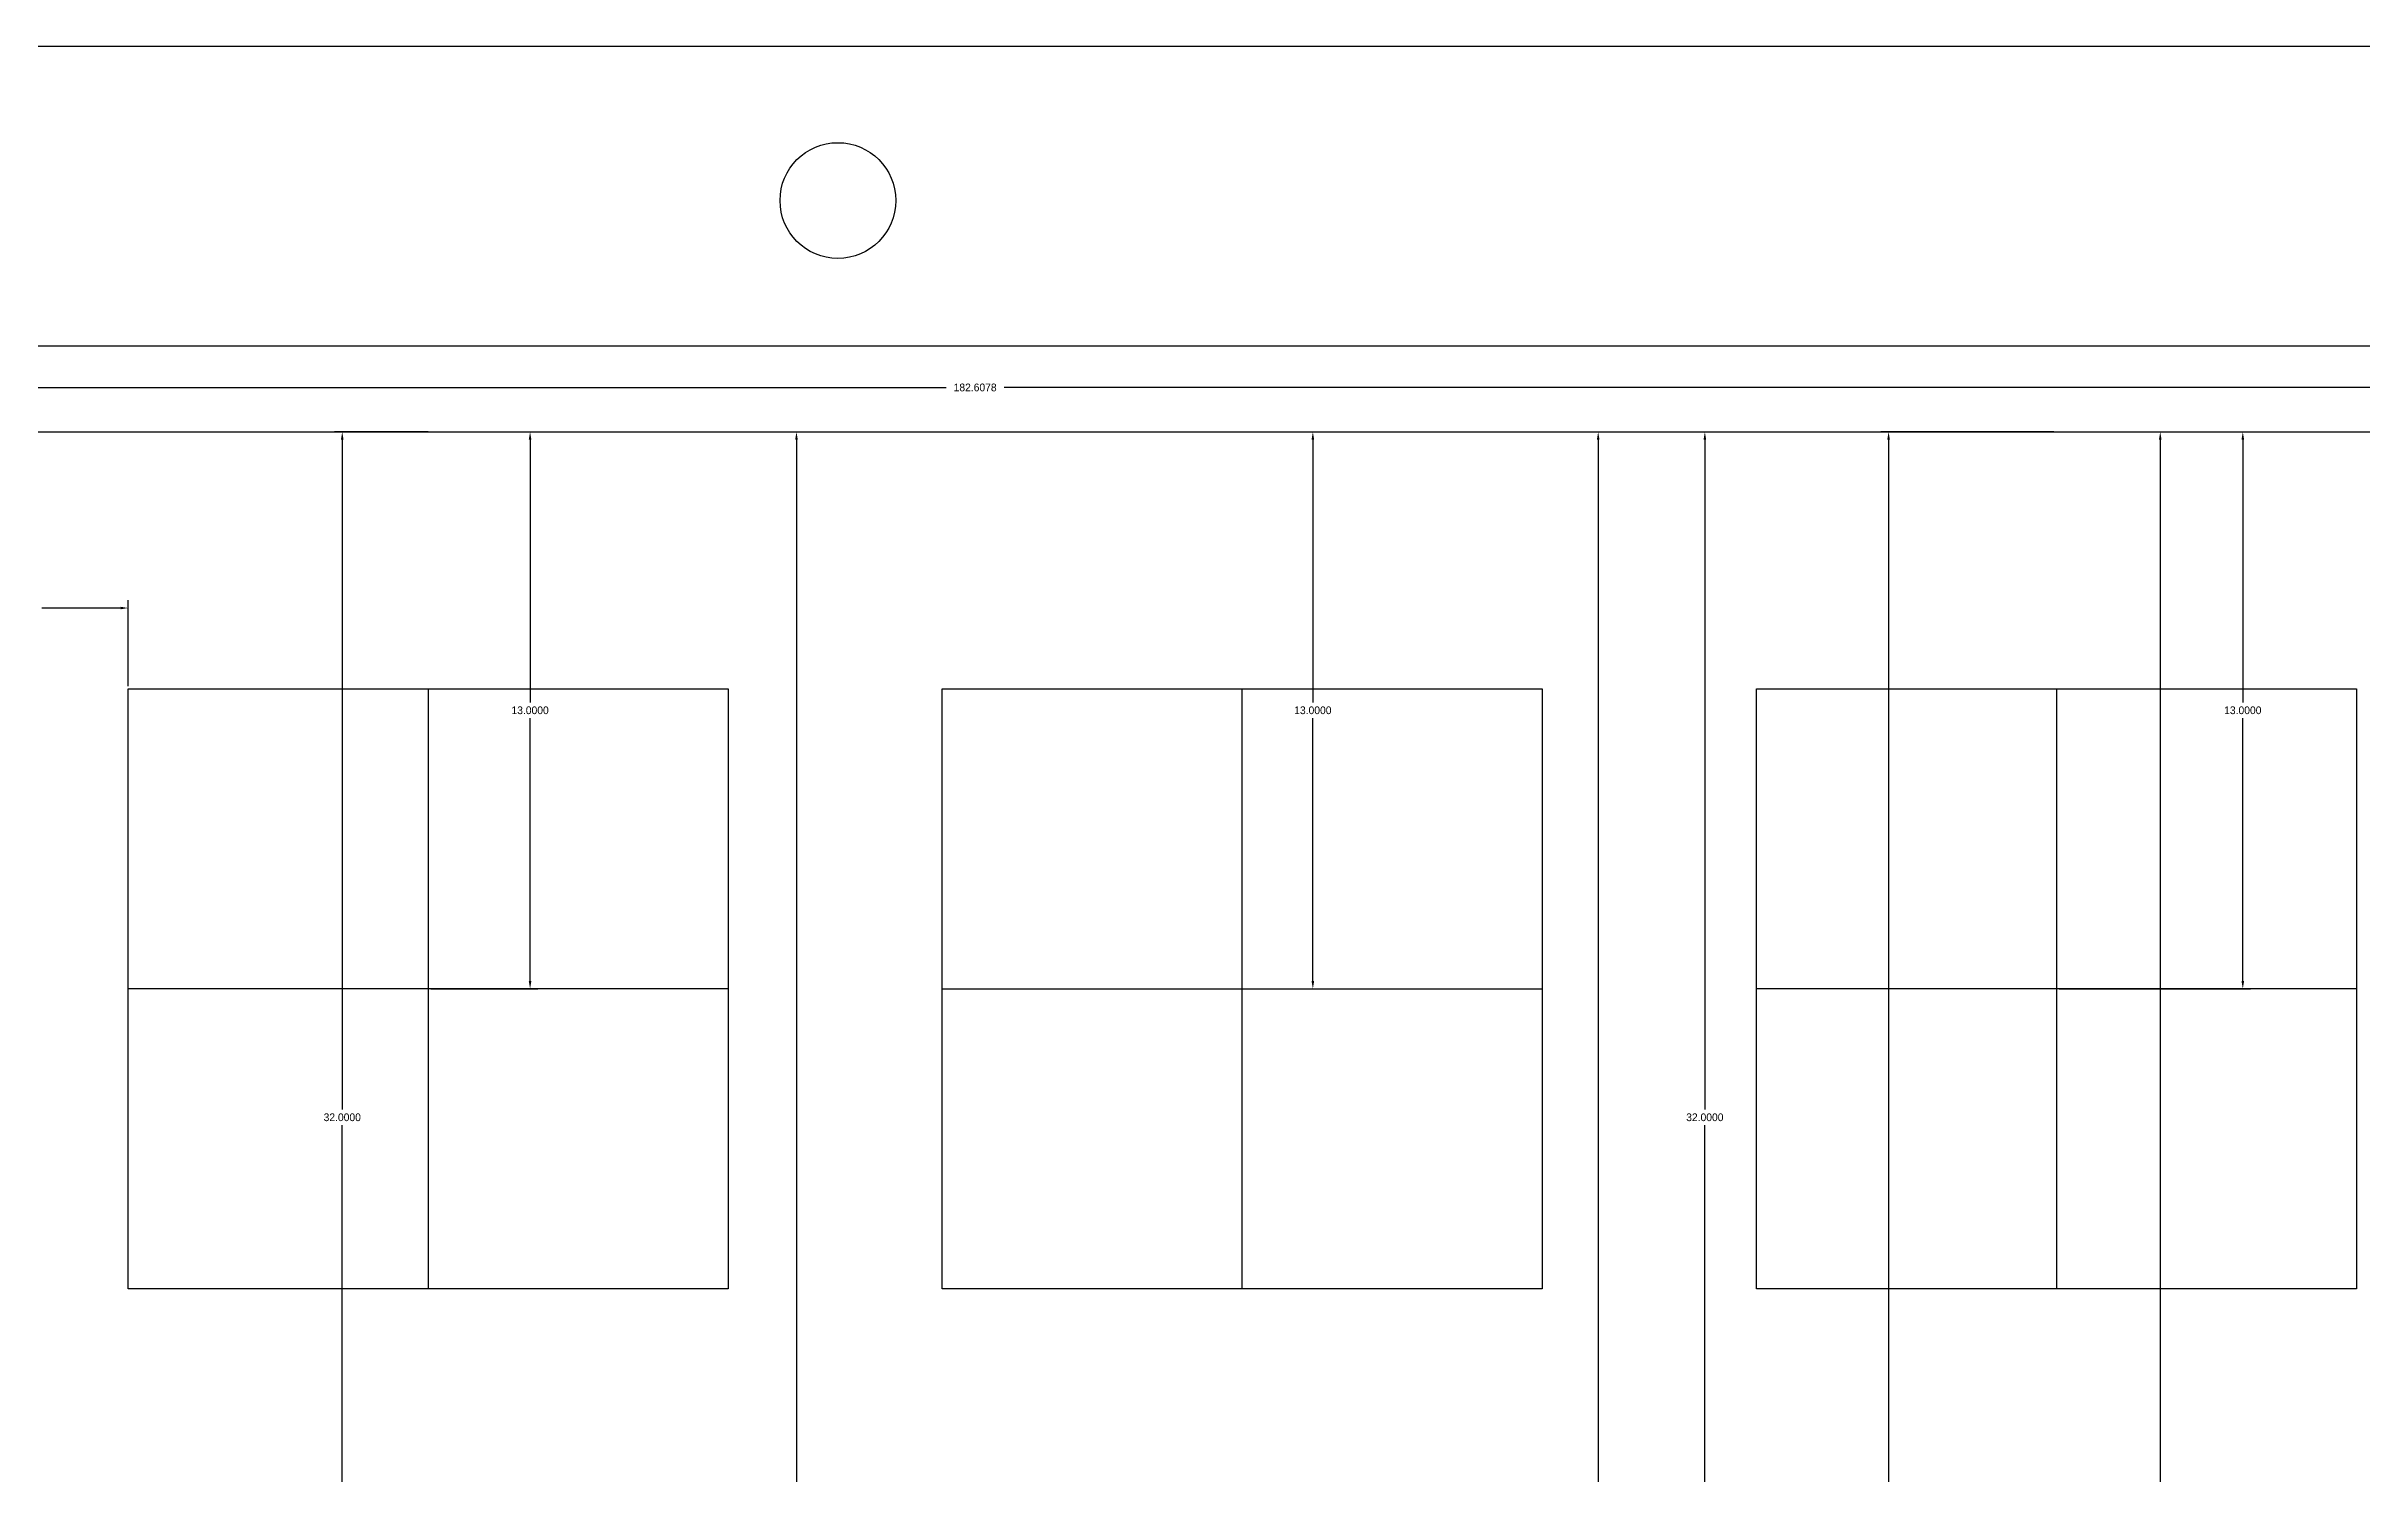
# Model space of a CAD drawing. Header units: millimetres. Extents: x 188 to 1083, y -51 to 254.
# Drawn here: x 268.2 to 322.2, y 35.8 to 69.1 of the extents above; entities that cross this region are included whole.
import ezdxf

# ---------------------------------------------------------------- set-up
doc = ezdxf.new("R2010")
doc.units = ezdxf.units.MM
doc.layers.add('Layer_1', color=7, linetype='CONTINUOUS')
doc.dimstyles.new('ISO-25', dxfattribs={"dimtxt": 2.5, "dimasz": 2.5, "dimexe": 1.25, "dimexo": 0.625, "dimtad": 1, "dimdsep": 46, "dimtxsty": 'Standard', "dimcen": 2.5, "dimadec": 0, "dimazin": 0, "dimtfac": 1, "dimtmove": 0, "dimatfit": 3, "dimfxl": 1, "dimarcsym": 0})

# ---------------------------------------------------------------- blocks, each defined once
blk = doc.blocks.new('*D203')
at = {"layer": 'Layer_1', "color": 0, "linetype": 'ByBlock', "lineweight": -2}
for p, q in [((265.116, 54.139), (265.116, 56.145)), ((265.296, 55.965), (267.136, 55.965)), ((269.936, 55.965), (268.096, 55.965)), ((270.116, 54.139), (270.116, 56.145))]:
    blk.add_line(p, q, dxfattribs=at)
at = {"layer": 'Layer_1', "color": 0}
for points in [[(265.296, 55.995), (265.296, 55.935), (265.116, 55.965)], [(269.936, 55.935), (269.936, 55.995), (270.116, 55.965)]]:
    blk.add_solid(points, dxfattribs=at)
at = {"layer": 'Layer_1', "color": 0, "linetype": 'ByBlock', "insert": (267.616, 55.965), "char_height": 0.18, "attachment_point": 5}
blk.add_mtext('\\A1;5.0000', dxfattribs=at)
blk = doc.blocks.new('*D243')
at = {"layer": 'Layer_1', "color": 0, "linetype": 'ByBlock', "lineweight": -2}
for p, q in [((198.577, 60.139), (198.577, 61.293)), ((198.757, 61.113), (289.206, 61.113)), ((381.005, 61.113), (290.556, 61.113)), ((381.185, 60.139), (381.185, 61.293))]:
    blk.add_line(p, q, dxfattribs=at)
at = {"layer": 'Layer_1', "color": 0}
for points in [[(198.757, 61.143), (198.757, 61.083), (198.577, 61.113)], [(381.005, 61.083), (381.005, 61.143), (381.185, 61.113)]]:
    blk.add_solid(points, dxfattribs=at)
at = {"layer": 'Layer_1', "color": 0, "linetype": 'ByBlock', "insert": (289.881, 61.113), "char_height": 0.18, "attachment_point": 5}
blk.add_mtext('\\A1;182.6078', dxfattribs=at)
blk = doc.blocks.new('*D293')
at = {"layer": 'Layer_1', "color": 0, "linetype": 'ByBlock', "lineweight": -2}
for p, q in [((277.178, 60.077), (279.675, 60.077)), ((279.495, 59.897), (279.495, 53.757)), ((279.495, 47.257), (279.495, 53.397)), ((277.178, 47.077), (279.675, 47.077))]:
    blk.add_line(p, q, dxfattribs=at)
at = {"layer": 'Layer_1', "color": 0}
for points in [[(279.525, 59.897), (279.465, 59.897), (279.495, 60.077)], [(279.465, 47.257), (279.525, 47.257), (279.495, 47.077)]]:
    blk.add_solid(points, dxfattribs=at)
at = {"layer": 'Layer_1', "color": 0, "linetype": 'ByBlock', "insert": (279.495, 53.577), "char_height": 0.18, "attachment_point": 5}
blk.add_mtext('\\A1;13.0000', dxfattribs=at)
blk = doc.blocks.new('*D299')
at = {"layer": 'Layer_1', "color": 0, "linetype": 'ByBlock', "lineweight": -2}
for p, q in [((296.178, 60.077), (297.943, 60.077)), ((297.763, 59.897), (297.763, 53.757)), ((297.763, 47.257), (297.763, 53.397)), ((296.178, 47.077), (297.943, 47.077))]:
    blk.add_line(p, q, dxfattribs=at)
at = {"layer": 'Layer_1', "color": 0}
for points in [[(297.793, 59.897), (297.733, 59.897), (297.763, 60.077)], [(297.733, 47.257), (297.793, 47.257), (297.763, 47.077)]]:
    blk.add_solid(points, dxfattribs=at)
at = {"layer": 'Layer_1', "color": 0, "linetype": 'ByBlock', "insert": (297.763, 53.577), "char_height": 0.18, "attachment_point": 5}
blk.add_mtext('\\A1;13.0000', dxfattribs=at)
blk = doc.blocks.new('*D308')
at = {"layer": 'Layer_1', "color": 0, "linetype": 'ByBlock', "lineweight": -2}
for p, q in [((277.116, 60.077), (274.931, 60.077)), ((275.111, 59.897), (275.111, 44.257)), ((275.111, 28.257), (275.111, 43.897)), ((277.053, 28.077), (274.931, 28.077))]:
    blk.add_line(p, q, dxfattribs=at)
at = {"layer": 'Layer_1', "color": 0}
for points in [[(275.141, 59.897), (275.081, 59.897), (275.111, 60.077)], [(275.081, 28.257), (275.141, 28.257), (275.111, 28.077)]]:
    blk.add_solid(points, dxfattribs=at)
at = {"layer": 'Layer_1', "color": 0, "linetype": 'ByBlock', "insert": (275.111, 44.077), "char_height": 0.18, "attachment_point": 5}
blk.add_mtext('\\A1;32.0000', dxfattribs=at)
blk = doc.blocks.new('*D311')
at = {"layer": 'Layer_1', "color": 0, "linetype": 'ByBlock', "lineweight": -2}
for p, q in [((277.241, 60.077), (285.892, 60.077)), ((285.712, 59.897), (285.712, 25.257)), ((285.712, -9.743), (285.712, 24.897)), ((277.178, -9.923), (285.892, -9.923))]:
    blk.add_line(p, q, dxfattribs=at)
at = {"layer": 'Layer_1', "color": 0}
for points in [[(285.742, 59.897), (285.682, 59.897), (285.712, 60.077)], [(285.682, -9.743), (285.742, -9.743), (285.712, -9.923)]]:
    blk.add_solid(points, dxfattribs=at)
at = {"layer": 'Layer_1', "color": 0, "linetype": 'ByBlock', "insert": (285.712, 25.077), "char_height": 0.18, "attachment_point": 5}
blk.add_mtext('\\A1;70.0000', dxfattribs=at)
blk = doc.blocks.new('*D312')
at = {"layer": 'Layer_1', "color": 0, "linetype": 'ByBlock', "lineweight": -2}
for p, q in [((296.241, 60.077), (307.091, 60.077)), ((306.911, 59.897), (306.911, 44.257)), ((306.911, 28.257), (306.911, 43.897)), ((296.178, 28.077), (307.091, 28.077))]:
    blk.add_line(p, q, dxfattribs=at)
at = {"layer": 'Layer_1', "color": 0}
for points in [[(306.941, 59.897), (306.881, 59.897), (306.911, 60.077)], [(306.881, 28.257), (306.941, 28.257), (306.911, 28.077)]]:
    blk.add_solid(points, dxfattribs=at)
at = {"layer": 'Layer_1', "color": 0, "linetype": 'ByBlock', "insert": (306.911, 44.077), "char_height": 0.18, "attachment_point": 5}
blk.add_mtext('\\A1;32.0000', dxfattribs=at)
blk = doc.blocks.new('*D314')
at = {"layer": 'Layer_1', "color": 0, "linetype": 'ByBlock', "lineweight": -2}
for p, q in [((296.241, 60.077), (304.602, 60.077)), ((304.422, 59.897), (304.422, 25.257)), ((304.422, -9.743), (304.422, 24.897)), ((296.178, -9.923), (304.602, -9.923))]:
    blk.add_line(p, q, dxfattribs=at)
at = {"layer": 'Layer_1', "color": 0}
for points in [[(304.452, 59.897), (304.392, 59.897), (304.422, 60.077)], [(304.392, -9.743), (304.452, -9.743), (304.422, -9.923)]]:
    blk.add_solid(points, dxfattribs=at)
at = {"layer": 'Layer_1', "color": 0, "linetype": 'ByBlock', "insert": (304.422, 25.077), "char_height": 0.18, "attachment_point": 5}
blk.add_mtext('\\A1;70.0000', dxfattribs=at)
blk = doc.blocks.new('*D316')
at = {"layer": 'Layer_1', "color": 0, "linetype": 'ByBlock', "lineweight": -2}
for p, q in [((315.178, 60.077), (319.646, 60.077)), ((319.466, 59.897), (319.466, 53.757)), ((319.466, 47.257), (319.466, 53.397)), ((315.178, 47.077), (319.646, 47.077))]:
    blk.add_line(p, q, dxfattribs=at)
at = {"layer": 'Layer_1', "color": 0}
for points in [[(319.496, 59.897), (319.436, 59.897), (319.466, 60.077)], [(319.436, 47.257), (319.496, 47.257), (319.466, 47.077)]]:
    blk.add_solid(points, dxfattribs=at)
at = {"layer": 'Layer_1', "color": 0, "linetype": 'ByBlock', "insert": (319.466, 53.577), "char_height": 0.18, "attachment_point": 5}
blk.add_mtext('\\A1;13.0000', dxfattribs=at)
blk = doc.blocks.new('*D319')
at = {"layer": 'Layer_1', "color": 0, "linetype": 'ByBlock', "lineweight": -2}
for p, q in [((315.241, 60.077), (323.392, 60.077)), ((323.212, 59.897), (323.212, 44.257)), ((323.212, 28.257), (323.212, 43.897)), ((315.178, 28.077), (323.392, 28.077))]:
    blk.add_line(p, q, dxfattribs=at)
at = {"layer": 'Layer_1', "color": 0}
for points in [[(323.242, 59.897), (323.182, 59.897), (323.212, 60.077)], [(323.182, 28.257), (323.242, 28.257), (323.212, 28.077)]]:
    blk.add_solid(points, dxfattribs=at)
at = {"layer": 'Layer_1', "color": 0, "linetype": 'ByBlock', "insert": (323.212, 44.077), "char_height": 0.18, "attachment_point": 5}
blk.add_mtext('\\A1;32.0000', dxfattribs=at)
blk = doc.blocks.new('*D321')
at = {"layer": 'Layer_1', "color": 0, "linetype": 'ByBlock', "lineweight": -2}
for p, q in [((315.053, 60.077), (311.019, 60.077)), ((311.199, 59.897), (311.199, 34.757)), ((311.199, 9.257), (311.199, 34.397)), ((315.053, 9.077), (311.019, 9.077))]:
    blk.add_line(p, q, dxfattribs=at)
at = {"layer": 'Layer_1', "color": 0}
for points in [[(311.229, 59.897), (311.169, 59.897), (311.199, 60.077)], [(311.169, 9.257), (311.229, 9.257), (311.199, 9.077)]]:
    blk.add_solid(points, dxfattribs=at)
at = {"layer": 'Layer_1', "color": 0, "linetype": 'ByBlock', "insert": (311.199, 34.577), "char_height": 0.18, "attachment_point": 5}
blk.add_mtext('\\A1;51.0000', dxfattribs=at)
blk = doc.blocks.new('*D323')
at = {"layer": 'Layer_1', "color": 0, "linetype": 'ByBlock', "lineweight": -2}
for p, q in [((315.116, 60.077), (317.719, 60.077)), ((317.539, 59.897), (317.539, 25.257)), ((317.539, -9.743), (317.539, 24.897)), ((315.178, -9.923), (317.719, -9.923))]:
    blk.add_line(p, q, dxfattribs=at)
at = {"layer": 'Layer_1', "color": 0}
for points in [[(317.569, 59.897), (317.509, 59.897), (317.539, 60.077)], [(317.509, -9.743), (317.569, -9.743), (317.539, -9.923)]]:
    blk.add_solid(points, dxfattribs=at)
at = {"layer": 'Layer_1', "color": 0, "linetype": 'ByBlock', "insert": (317.539, 25.077), "char_height": 0.18, "attachment_point": 5}
blk.add_mtext('\\A1;70.0000', dxfattribs=at)

msp = doc.modelspace()

# ---------------------------------------------------------------- linework, layer by layer
at = {"layer": 'Layer_1', "linetype": 'ByBlock'}
for p, q in [((193.57696, 69.07664), (386.18479, 69.07664)), ((193.57696, 69.07664), (386.18479, 69.07664)), ((193.57696, 69.07664), (386.18479, 69.07664)), ((218.58348, 69.07664), (386.18479, 69.07664)), ((381.18479, 62.07668), (198.57695, 62.07667)), ((381.18479, 62.07668), (214.58348, 62.07667)), ((198.57694, 60.07664), (381.18479, 60.07665)), ((277.11556, 54.07666), (277.11556, 40.07666)), ((296.11556, 40.07666), (296.11556, 54.07666)), ((315.11556, 54.07666), (315.11556, 40.07666)), ((284.11556, 47.07666), (270.11556, 47.07666)), ((289.11556, 47.07666), (303.11556, 47.07666)), ((322.11556, 47.07666), (308.11556, 47.07666))]:
    msp.add_line(p, q, dxfattribs=at)
at = {"layer": 'Layer_1'}
for points in [[(270.11556, 54.07666), (284.11556, 54.07666), (284.11556, 40.07666), (270.11556, 40.07666), (270.11556, 54.07666)], [(289.11556, 54.07666), (303.11556, 54.07666), (303.11556, 40.07666), (289.11556, 40.07666), (289.11556, 54.07666)], [(308.11556, 54.07666), (322.11556, 54.07666), (322.11556, 40.07666), (308.11556, 40.07666), (308.11556, 54.07666)]]:
    msp.add_lwpolyline(points, dxfattribs=at)
msp.add_circle((286.67806, 65.47664), 1.35, dxfattribs=at)
msp.add_circle((286.67806, 65.47664), 1.35, dxfattribs=at)
msp.add_circle((286.67806, 65.47664), 1.35, dxfattribs=at)

# ---------------------------------------------------------------- dimensions: what is measured, and where the dimension line sits
at = {"layer": 'Layer_1', "linetype": 'ByBlock'}
for base, p1, p2, picture, middle in [((198.57695, 61.11337), (381.18479, 60.07665), (198.57695, 60.07664), '*D243', (289.88087, 61.11337)), ((270.11556, 55.96507), (265.11556, 54.07666), (270.11556, 54.07666), '*D203', (267.61556, 55.96507))]:
    dim = msp.add_linear_dim(base=base, p1=p1, p2=p2, dimstyle='ISO-25', override={"dimtxt": 0.18, "dimasz": 0.18, "dimexe": 0.18, "dimexo": 0.0625, "dimgap": 0.09, "dimtad": 0, "dimtih": 1, "dimtoh": 1, "dimdec": 4, "dimzin": 0, "dimcen": 0.09, "dimtdec": 4, "dimtofl": 0, "dimtmove": 2, "dimtolj": 1, "dimtzin": 0}, dxfattribs=at)
    dim.commit()
    dim.dimension.update_dxf_attribs({"geometry": picture, "text_midpoint": middle})
for base, p1, p2, picture, middle in [((275.11097, 60.07664), (277.11556, 28.07666), (277.17806, 60.07664), '*D308', (275.11097, 44.07665)), ((279.49536, 60.07664), (277.11556, 47.07666), (277.11556, 60.07664), '*D293', (279.49536, 53.57665)), ((285.71186, 60.07664), (277.11556, -9.92334), (277.17806, 60.07664), '*D311', (285.71186, 25.07665)), ((297.76263, 60.07665), (296.11556, 47.07666), (296.11556, 60.07665), '*D299', (297.76263, 53.57665)), ((306.91093, 60.07665), (296.11556, 28.07666), (296.17806, 60.07665), '*D312', (306.91093, 44.07665)), ((304.42167, 60.07665), (296.11556, -9.92334), (296.17806, 60.07665), '*D314', (304.42167, 25.07665)), ((311.19921, 60.07665), (315.11556, 9.07666), (315.11556, 60.07665), '*D321', (311.19921, 34.57665)), ((317.53916, 60.07665), (315.11556, -9.92334), (315.05306, 60.07665), '*D323', (317.53916, 25.07665)), ((319.46564, 60.07665), (315.11556, 47.07666), (315.11556, 60.07665), '*D316', (319.46564, 53.57665)), ((323.21156, 60.07665), (315.11556, 28.07666), (315.17806, 60.07665), '*D319', (323.21156, 44.07665))]:
    dim = msp.add_linear_dim(base=base, p1=p1, p2=p2, angle=90, dimstyle='ISO-25', override={"dimtxt": 0.18, "dimasz": 0.18, "dimexe": 0.18, "dimexo": 0.0625, "dimgap": 0.09, "dimtad": 0, "dimtih": 1, "dimtoh": 1, "dimdec": 4, "dimzin": 0, "dimcen": 0.09, "dimtdec": 4, "dimtofl": 0, "dimtmove": 2, "dimtolj": 1, "dimtzin": 0}, dxfattribs=at)
    dim.commit()
    dim.dimension.update_dxf_attribs({"geometry": picture, "text_midpoint": middle})

doc.saveas('drawing.dxf')
